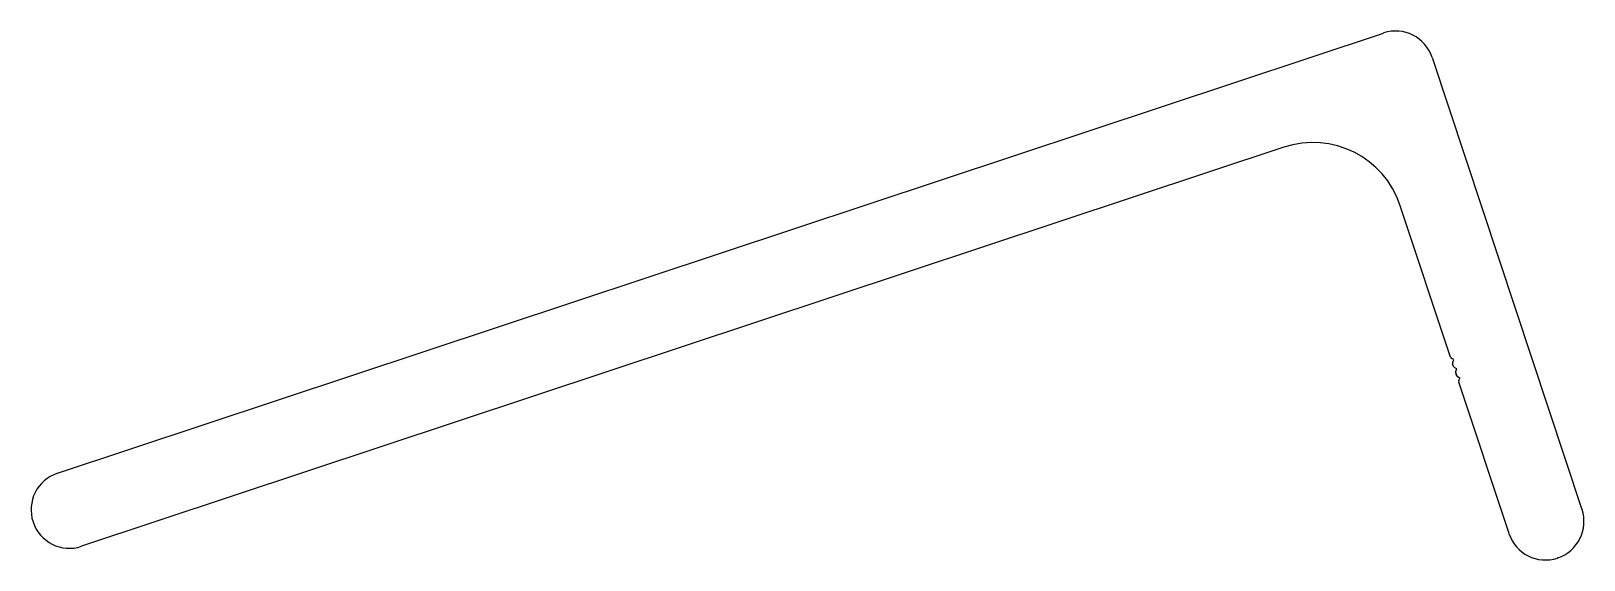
# Model space of a CAD drawing. Header units: inches. Extents: x -71 to 89, y 4 to 58.
import ezdxf

# ---------------------------------------------------------------- set-up
doc = ezdxf.new("R2010")
doc.units = ezdxf.units.IN
doc.header["$MEASUREMENT"] = 0
doc.layers.add('1', color=7, linetype='Continuous')

msp = doc.modelspace()

# ---------------------------------------------------------------- linework, layer by layer
at = {"layer": '1', "color": 4, "linetype": 'Continuous'}
for p, q in [((-68.47, 12.6), (68.64, 58.09)), ((73.66, 55.58), (89.15, 8.87)), ((58.32, 46.29), (-65.97, 5.06)), ((75.56, 24.59), (70.36, 40.25)), ((75.9, 24.34), (75.68, 24.45)), ((75.8, 24.11), (75.9, 24.33)), ((75.87, 23.64), (75.78, 23.92)), ((76.22, 23.39), (76, 23.5)), ((76.19, 22.7), (76.1, 22.97)), ((76.1, 22.97), (76.19, 22.7)), ((76.19, 22.7), (76.1, 22.97)), ((76.1, 22.97), (76.19, 22.7)), ((76.19, 22.7), (76.1, 22.97)), ((76.11, 23.16), (76.22, 23.38)), ((76.53, 22.44), (76.31, 22.55)), ((76.41, 22.02), (76.41, 22.02)), ((81.61, 6.36), (76.41, 22.02)), ((76.43, 22.22), (76.53, 22.43)), ((-70.99, 7.57), (-70.99, 7.59)), ((86.64, 3.85), (86.62, 3.85))]:
    msp.add_line(p, q, dxfattribs=at)
for centre, radius, start, end in [((69.89, 54.33), 3.97, 18.355, 108.355), ((61.32, 37.25), 9.53, 18.355, 108.355), ((75.8, 24.67), 0.25, 198.355, 243.355), ((76.02, 24), 0.25, 153.355, 198.355), ((75.9, 24.33), 0.008, 333.355, 63.355), ((76.11, 23.72), 0.25, 198.355, 243.355), ((76.33, 23.05), 0.25, 153.355, 198.355), ((76.43, 22.77), 0.25, 198.355, 243.355), ((76.21, 23.38), 0.008, 333.355, 63.355), ((76.65, 22.1), 0.25, 153.355, 198.355), ((76.53, 22.44), 0.008, 333.355, 63.355), ((-67.22, 8.83), 3.97, 108.355, 198.355), ((85.39, 7.62), 3.97, 288.355, 18.355), ((-67.22, 8.82), 3.97, 198.355, 288.355), ((85.37, 7.61), 3.97, 198.355, 288.355)]:
    msp.add_arc(centre, radius, start, end, dxfattribs=at)

doc.saveas('drawing.dxf')
